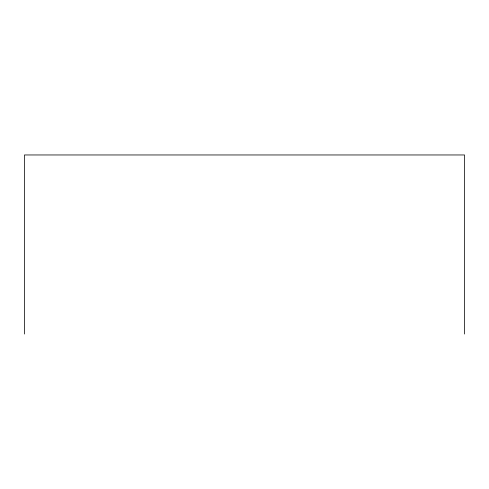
<?xml version="1.0" encoding="UTF-8"?>
<svg xmlns="http://www.w3.org/2000/svg" width="489" height="489" viewBox="0 0 489 489"><rect width="100%" height="100%" fill="white"/><g stroke="black" fill="none" stroke-linecap="round" stroke-linejoin="round"><path stroke-width="0.73" d="M464.55 334.036L464.55 154.964L24.45 154.964L24.45 334.036"/></g></svg>
